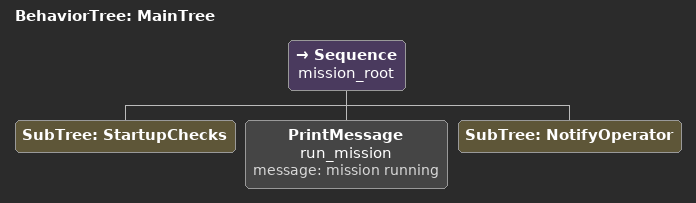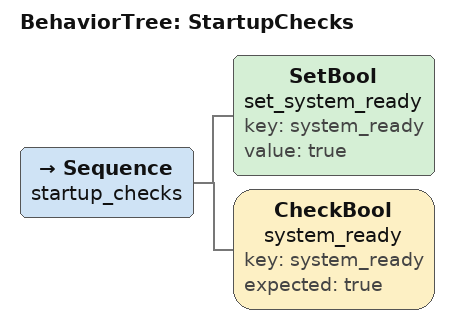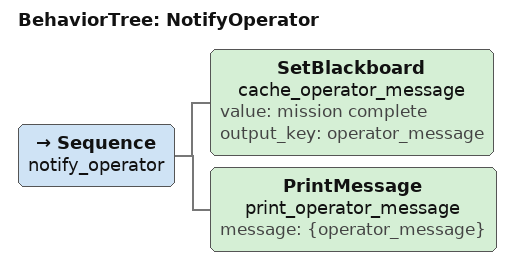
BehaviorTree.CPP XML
<?xml version="1.0"?>
<!--
  SubTree 复用示例：MainTree 引用 StartupChecks 和 NotifyOperator 两个子树。
  用途：演示复杂脚本如何用多个 BehaviorTree ID 拆分，避免一个 XML 里无限嵌套。
-->
<root main_tree_to_execute="MainTree">
  <BehaviorTree ID="MainTree">
    <Sequence name="mission_root">
      <SubTree ID="StartupChecks"/>
      <PrintMessage name="run_mission" message="mission running"/>
      <SubTree ID="NotifyOperator"/>
    </Sequence>
  </BehaviorTree>

  <BehaviorTree ID="StartupChecks">
    <Sequence name="startup_checks">
      <SetBool name="set_system_ready" key="system_ready" value="true"/>
      <CheckBool name="system_ready" key="system_ready" expected="true"/>
    </Sequence>
  </BehaviorTree>

  <BehaviorTree ID="NotifyOperator">
    <Sequence name="notify_operator">
      <SetBlackboard name="cache_operator_message"
                     value="mission complete"
                     output_key="operator_message"/>
      <PrintMessage name="print_operator_message" message="{operator_message}"/>
    </Sequence>
  </BehaviorTree>
</root>
